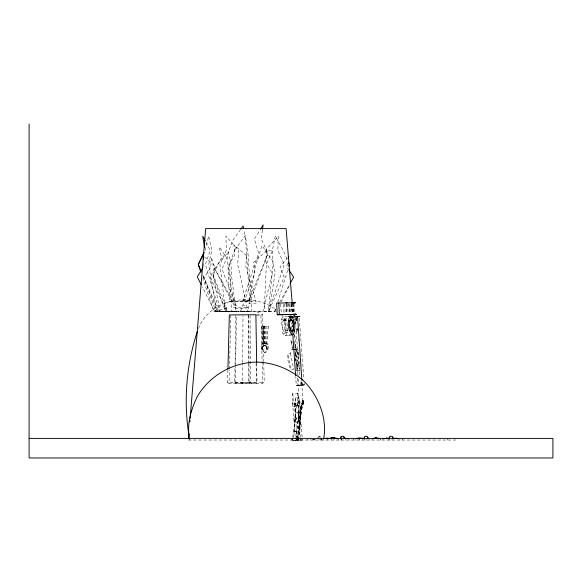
<?xml version="1.0" encoding="UTF-8"?>
<svg xmlns="http://www.w3.org/2000/svg" width="582" height="582" viewBox="0 0 582 582"><rect width="100%" height="100%" fill="white"/><g stroke="black" fill="none" stroke-linecap="round" stroke-linejoin="round"><path stroke-width="0.44" stroke-dasharray="2.91 2.18" d="M264.119 343.911L264.177 326.124M227.904 370.007L227.577 382.643L241.152 382.643L242.636 383.342L242.738 363.481M242.745 362.579L242.978 315.633M263.726 362.39L264.243 382.294L262.7 383.247L235.332 383.247L234.75 382.279L234.99 367.831M235.048 364.223L235.841 315.459M235.332 383.247L235.601 366.995M235.615 366.093L236.438 315.524M297.417 378.329L302.349 440.021L295.474 440.458L300.523 440.021L297.773 402.046L303.462 402.206L303.52 403.879C298.69 415.184 301.731 428.417 298.231 440.159L297.278 440.043A222.222 214.351 -90 0 0 300.327 412.827L300.814 408.913A11.618 3.063 -88 0 1 301.862 405.101L302.64 403.69L302.545 400.132L302.225 402.286A13.582 3.579 -88 0 0 300.065 410.157L299.803 412.827A222.222 214.351 -90 0 1 296.762 440.043L297.722 440.159C301.331 427.814 298.159 413.904 303.382 402.053C303.251 398.204 302.029 401.427 302.72 403.69L301.316 407.204L300.479 412.827L299.803 412.827M303.469 402.235L303.142 404.301A11.407 3.005 -88 0 0 301.331 410.907L301.134 412.893A222.782 214.889 -90 0 1 298.362 438.522M256.669 362.717L256.997 382.621L256.436 383.342L229.061 383.342L229.417 369.803M229.439 368.901L230.828 315.633M300.327 412.827L300.479 408.127L300.814 408.913M298.661 414.595L298.573 416.006C299.374 410.892 298.421 424.933 298.282 419.753L298.202 421.055M298.435 417.68C297.577 428.759 299.745 409.743 298.508 416.559L298.617 415.228M291.764 329.165L291.451 322.799M296.027 438.893L298.922 412.834L298.879 397.695L295.416 397.695L295.416 412.827L294.761 421.935L292.368 440.108L295.605 440.603M296.74 418.407C294.201 413.3 295.052 424.154 296.711 418.429L295.285 418.611L296.747 418.553M298.268 418.145C301.396 419.127 296.798 414.988 298.842 418.182M298.37 417.192L298.944 417.316M298.319 419.207L298.246 420.204L298.34 419.207M298.297 419.52L298.362 418.567L298.326 419.52M298.493 417.192L298.559 416.239L298.471 417.476M299.694 367.984L299.73 368.399M298.166 421.564L298.726 414.42L299.126 414.493L298.617 421.564L298.166 421.55L298.617 421.564M298.391 418.225L298.406 417.934M298.646 414.864L298.777 415.228M295.772 440.538L292.528 440.043C296.012 428.265 293.008 415.031 297.824 403.69L297.773 402.046M295.86 438.959L298.712 412.827L298.712 397.695M302.553 400.285L302.596 401.871L300.763 406.905L299.985 412.827A222.222 214.947 -90 0 1 296.929 440.043L296.929 438.392M271.321 311.639L268.353 311.639L273.074 264.454L272.383 250.267L275.286 236.117L283.143 250.267L287.363 259.725M297.009 431.429L293.91 431.015M298.675 414.42L299.104 414.5M298.399 418.051L298.479 417.367M298.188 421.164L298.391 420.56M266.898 326.124L266.898 349.367C264.956 358.156 258.852 344.369 266.01 345.868C268.273 347.228 267.022 346.072 265.203 345.337C263.646 344.26 260.598 348.778 262.7 346.225C269.124 342.398 269.495 355.507 262.977 351.557C261.362 349.986 259.718 342.776 263.566 343.846C268.273 343.947 269.146 342.609 268.047 349.433M296.987 329.223L296.34 332.642L295.198 333.872M262.387 230.152L261.173 238.998L268.047 253.185L250.602 300.37L242.927 300.37L258.59 253.185L254.334 238.998L259.885 230.065M303.324 400.241L303.295 402.053A13.379 3.528 -88 0 0 300.858 410.252L297.802 438.515M285.995 330.35L286.133 326.131L285.566 323.206L284.627 321.118L283.565 320.42L283.085 320.667C281.412 324.138 281.928 328.997 284.271 332.053L285.275 331.958L285.995 330.35L288.41 330.052M294.172 349.076L291.989 349.498L291.24 350.306L290.469 353.303L287.821 353.82L287.908 359.611A11.96 4.038 81 0 0 289.909 367.584L290.869 369.541M295.27 355.529L295.467 354.234A5.922 2.001 81 0 1 296.849 352.743L298.712 355.246M217.915 311.661L269.08 311.741L275.206 272.347L272.136 259.979L261.922 245.546L254.749 268.884L248.048 311.741L214.758 311.712L202.412 287.072M287.435 263.391L286.788 266.84L288.257 269.059M296.383 351.07L295.918 350.393M261.682 348.451C261.936 344.34 267.735 345.497 266.898 349.367M205.228 250.267L208.647 236.117L211.826 250.267L208.705 264.454L216.62 311.639L213.958 311.785L202.849 278.225M383.08 439.337L383.029 440.043M389.773 440.043L389.722 439.337M345.592 440.043L345.359 439.425M363.153 440.043L362.913 439.425M296.98 431.575L293.735 431.08L297.169 431.378M369.868 440.043L369.628 439.439M314.44 439.468L314.396 440.043M320.66 440.043L320.609 439.468M372.102 439.272L372.036 440.043M380.57 440.043L380.504 439.272M274.85 311.639L275.65 309.064M277.774 302.204L288.141 268.746M327.819 439.134L327.739 440.043M338.171 440.043L338.091 439.134M288.446 335.254L284.322 335.421L282.787 333.326L281.433 319.503L282.445 317.357L287.326 316.455M281.433 319.503L286.868 318.827L284.736 319.198C284.365 322.064 283.056 334.541 288.214 332.649L282.787 333.326M313.822 439.366L313.763 440.043M321.795 440.043L321.73 439.366M323.286 439.366L323.228 440.043M331.253 440.043L331.194 439.366M355.136 439.286L355.064 440.043M364.39 440.043L364.325 439.286M341.016 439.388L340.95 440.043M349.098 440.043L349.04 439.388M392.042 439.41L391.977 440.043M400.009 440.043L399.95 439.41M359.334 440.043L358.978 439.315M380.679 439.417L380.621 440.043M388.849 440.043L388.783 439.417M295.409 420.117L295.198 417.149M198.477 328.59C209.716 298.806 251.293 291.604 275.541 309.333M259.339 311.741L259.063 312.418L255.76 311.741M248.856 300.37L268.047 253.185M301.592 439.432L301.52 440.043M310.672 440.043L310.606 439.432M307.987 440.043L307.522 439.279M298.828 352.663C299.097 354.242 298.02 352.51 298.995 352.808M297.293 366.289C296.864 364.31 296.995 367.715 297.096 365.496M299.534 367.882L299.723 368.675M294.201 402.409A9.145 0.56 85.5 0 1 294.528 405.93L299.577 405.487A9.145 0.56 85.5 0 0 299.25 401.966L297.729 393.119L292.681 393.556L292.644 404.083L295.336 438.668M297.729 393.119L297.591 401.602A11.16 0.684 85.5 0 0 297.868 405.894L292.819 406.338A11.16 0.684 85.5 0 1 292.542 402.038M341.714 440.043L341.241 439.337M315.662 440.043L313.654 439.432L311.646 440.043M281.091 302.029L289.61 285.209M221.298 311.741L220.098 311.734L212.983 274.384L218.767 263.173L228.282 251.999L230.938 263.173L231.374 274.384L236.074 311.661L221.189 311.741L227.351 311.792L210.175 277.767L214.525 267.545L211.375 257.36L210.764 267.545L203.904 277.767L215.958 311.741L236.234 311.639M274.304 311.559L275.781 309.289M279.709 302.247L289.741 284.242M214.867 269.066L221.582 258.001L219.334 246.964L226.805 258.001L221.917 269.066L236.328 305.87L234.328 305.87L214.867 269.066L235.586 305.928L234.328 305.87M295.809 319.46L295.867 320.173M296.376 328.866L296.405 329.572M317.699 437.3L319.569 436.122L321.439 437.3M240.562 229.555L232.807 240.17L227.402 254.356L229.672 301.541L249.693 301.614L245.633 240.17L243.771 229.555M242.636 383.342L243.203 382.621L256.997 382.621M287.566 257.884L279.957 266.84L284.205 277.192L268.542 311.639L276.217 311.639M341.816 439.425L341.576 440.043M359.37 439.425L359.138 440.043M366.085 439.439L365.852 440.043M353.66 439.315L353.31 440.043M296.202 350.328L296.114 351.186M298.792 353.514L298.668 352.685M297.06 366.347L296.936 365.525M300.428 439.279L299.963 440.043M256.597 315.451L260.932 315.408L262.482 314.447L263.704 361.487M234.75 382.279L248.55 382.505L249.132 383.473L250.675 382.512L264.243 382.294M334.155 439.337L333.682 440.043M317.998 437.286L319.569 436.784L321.14 437.286M296.522 328.837L296.58 329.55M285.151 335.661L285.922 335.268C288.577 329.768 287.748 322.057 284.045 317.212L283.208 316.964M224.514 303.164L234.342 300.661M300.53 385.32L300.159 380.824M268.047 344.013L261.682 343.969M296.289 385.524L305.303 384.84L296.289 385.524L295.671 376.525M283.565 320.42L287.45 319.94M283.085 320.667L287.741 320.093M297.969 385.524L304.342 384.84L304.204 383.043M301.738 381.537L302.029 385.139L298.937 385.524L298.421 379.224M312.636 439.497L313.654 439.432M248.601 362.768L248.696 382.701L250.675 382.512L248.55 382.505M292.644 404.083L297.693 403.639L297.475 404.075A11.618 3.063 -88 0 0 295.627 410.805L294.761 421.972L298.188 422.306M292.681 393.556L294.383 404.083L299.424 403.639M302.029 385.139L301.585 381.552M291.989 349.498L292.44 349.462L290.84 340.499L292.28 342.711M248.696 382.701L250.406 382.643L250.064 315.597M249.554 300.247L239.391 300.247M293.27 349.44L296.602 349.338L299.752 364.812M241.152 382.643L243.203 382.621M256.407 314.506L262.482 314.447M248.449 303.164L256.124 303.164M243.094 305.164L245.095 305.164M293.83 349.338L296.602 349.338L294.579 341.307M298.879 412.827L295.416 412.827L298.864 413.06M294.928 421.935L298.202 422.176M188.372 440.021L455.619 440.043L455.619 438.392M297.548 440.159L298.231 440.159M268.353 311.639L269.08 311.741M293.75 431.015L297.155 431.509M299.999 412.623L300.479 412.827M227.577 382.643L229.061 383.342M204.464 256.931L215.187 266.243L213.412 276.741L225.51 311.661L219.931 264.454L226.362 250.267L225.925 236.117L238.635 250.267L237.689 264.454L248.048 311.741M281.302 314.345L287.472 322.472M298.522 350.735L296.522 348.72A9.392 3.172 81 0 0 294.878 349.6M294.463 318.791L295.882 322.988M294.681 346.392L296.602 349.338M300.436 409.43L300.654 409.837M206.057 242.519L210.211 250.384L205.322 264.57L219.734 311.756M298.879 355.209L297.009 352.714A5.922 2.001 81 0 0 295.627 354.198C295.205 358.257 295.51 363.401 298.668 366.325A5.922 2.001 81 0 0 299.708 365.772M294.885 351.441L297.104 357.406M296.194 366.354L298.166 369.665L299.155 370.327A9.392 3.172 81 0 0 300.057 370.247L296.42 370.96A9.392 3.172 81 0 0 297.715 368.675L298.064 364.121L297.555 359.567M202.994 275.351L218.992 311.828L217.726 311.756L203.053 276.159M212.983 274.384L227.649 311.661M296.1 362.339L297.249 365.089L298.508 366.362A5.922 2.001 81 0 0 299.89 364.87M295.743 317.896L296.696 322.108M290.84 340.499L292.782 348.538M296.675 355.347L298.646 364.79M295.685 360.68L295.38 358.839M290.469 353.303L293.663 369.199L291.007 369.723L287.821 353.82M295.481 321.577L295.911 324.494M301.862 405.101L301.651 403.69L302.72 403.69L301.825 381.29M302.014 403.69L302.109 404.548M292.106 325.331L292.273 326.873M302.116 403.69L302.211 404.548M284.736 319.198L286.082 333.02M296.507 317.656L296.805 321.257M297.395 328.452L297.54 330.256M296.354 317.67L296.798 323.068M297.242 328.466L297.533 332.067M298.122 339.262L298.268 341.067M293.917 303.789L294.623 312.73M294.936 316.943L295.496 324.145M296.114 331.34L299.839 377.231M292.266 304L293.073 313.829M294.739 334.243L298.13 375.623M293.044 303.782L293.75 312.563M292.906 303.789L293.612 312.57M291.422 303.986L292.2 313.647M294.383 404.083L297.016 436.922M297.089 437.802L297.3 440.458M291.604 303.789L292.368 313.618M291.517 303.782L292.28 313.611M289.952 304L290.716 313.829M203.729 263.624L203.933 266.243M299.235 318.267L303.928 379.442M294.106 335.137L294.383 338.739M294.659 342.34L297.14 374.728M288.963 303.789L289.669 313.451M288.737 303.797L289.443 313.458M287.479 303.986L288.185 313.647M303.331 400.292L303.477 402.388M302.014 382.178L302.196 384.877M292.12 324.341L292.426 328.845M286.199 303.782L286.868 313.611M285.988 303.775L286.664 313.603M284.627 304L285.304 313.829M283.499 304.451L284.038 313.232M280.691 303.986L281.288 313.647M264.985 326.124L265.574 343.911M260.932 315.408L262.7 383.247M263.741 326.124L264.155 343.911M263.668 343.911L263.26 326.124L263.26 343.911M256.109 363.437L256.436 383.342M248.79 315.524L249.031 363.539M249.031 364.448L249.132 383.473M248.354 314.753L248.594 361.866M447.529 438.392L447.529 440.043M402.322 438.392L402.322 440.043M321.977 438.392L321.977 440.043M321.497 438.392L321.497 440.043M319.954 438.392L319.954 440.043M298.188 438.392L298.188 440.043M297.911 438.392L297.911 440.043M297.737 438.392L297.737 440.043M296.762 438.392L296.762 440.043M296.354 438.392L296.354 440.043M295.583 397.695L295.583 412.827M292.528 438.392L292.528 440.043M292.382 438.392L292.382 440.043M291.451 438.392L291.451 440.043M264.883 326.124L264.883 343.911M262.635 326.124L262.635 348.669M189.688 438.392L189.688 440.043M266.665 347.694A4.911 4.911 0 0 1 266.796 350.197M262.868 350.335A4.911 4.911 0 0 1 262.737 347.84M278.247 236.147L277.854 250.296L284.249 264.49L268.389 311.741L264.184 311.668L266.33 264.49L272.558 250.296L265.487 250.296L278.247 236.147M266.36 250.878L265.93 262.264L272.354 273.678L262.94 311.639L240.395 311.639L254.603 273.678L253.657 262.264L266.36 250.878M246.717 255.607L245.779 266.25L256.138 301.636L233.593 301.636L228.02 266.25L234.444 255.607L234.015 244.993L246.717 255.607M268.36 326.124L266.694 343.911L263.028 343.911L261.362 326.124L268.36 326.124M234.91 249.751L229.504 263.944L231.774 311.13L251.795 311.195L247.736 249.751L245.255 235.601L234.91 249.751M226.536 307.805L222.157 311.661L213.572 310.861L217.886 310.861L226.536 307.805M248.143 307.805L239.93 308.693L233.135 307.805L248.143 307.805"/><path stroke-width="0.87" d="M227.926 369.104L229.337 314.935L255.891 314.76L256.669 362.717M188.524 438.21L188.888 433.692M189.848 421.95L190.001 420.146M190.147 418.334L205.664 228.602L286.104 228.602L292.193 303.106M323.745 438.246C327.259 417.818 318.66 396.909 304.837 382.01C291.735 369.672 274.588 362.586 256.597 362.069C232.596 362.47 209.898 375.536 197.524 396.109C191.209 409.066 186.633 423.761 189.448 438.246M262.511 229.272L263.122 224.848L260.35 229.315M288.417 258.226L288.737 256.509M293.895 330.991L293.91 330.35L294.005 331.056M197.24 331.762C186.415 364.929 183.432 400.656 188.91 435.118M288.941 266.17L289.472 264.454L288.417 262.089M289.618 321.38L290.331 319.773L290.985 319.503M290.338 330.714L290.382 330.023L290.309 330.751M203.867 252.748L198.273 264.57L201.183 271.205M204.071 252.632L198.295 264.454L200.855 272.201M290.178 283.456L293.663 277.192L288.752 269.793M202.98 267.742L197.233 276.741L201.219 284.693M290.498 319.751C288.825 323.214 289.341 328.081 291.684 331.136L292.208 331.289M292.528 331.056C294.223 327.593 293.699 322.726 291.342 319.678M241.079 228.85L243.152 226.02L243.618 228.675M364.492 437.286L364.114 438.392C363.452 435.482 368.675 435.482 368.013 438.392L367.635 437.286M389.518 437.286L389.14 438.392C388.478 435.482 393.701 435.482 393.039 438.392L392.661 437.286M289.4 321.3C289.378 319.685 289.349 322.064 289.028 320.973M341.328 437.017L340.514 438.392C339.852 435.482 345.082 435.482 344.413 438.392L344.333 437.62M328.35 438.588L332.955 437.468L337.56 438.588M290.622 316.048L289.858 316.441C287.166 321.941 287.995 329.659 291.735 334.505L293.335 334.352C295.991 328.845 295.161 321.14 291.458 316.288L288.148 316.353M383.967 438.552L388.121 438.275M373.229 438.421L376.299 437.86L379.377 438.421M324.349 438.617L327.244 438.13L330.132 438.617M356.366 438.442L359.727 437.897L363.088 438.442M289.203 321.329L289.189 320.951M293.815 302.909L295.285 302.72L276.617 303.106L277.25 314.724L296.238 314.338L295.307 314.12M286.679 302.764L285.929 302.887L287.173 302.749M277.25 314.724L296.238 314.338M287.472 314.375L285.362 314.724L287.966 314.36M393.949 438.464L398.044 438.464M382.636 438.479L386.834 438.479M293.386 314.36L290.782 314.724L293.728 314.353M293.146 314.724L296.085 314.353M295.285 302.72L292.841 302.916L294.448 302.72M293.888 314.316L295.365 314.135M289.269 335.152L292.564 334.745M296.434 316.761L299.708 316.463L291.633 317.146L293.343 317.146M295.816 316.761L299.097 316.463M299.257 316.499L299.708 316.463M375.179 437.926L376.299 437.86M331.587 437.54L334.323 437.54M394.938 438.304L397.048 438.304M29.1 438.392L552.9 438.392L552.9 457.961L29.1 457.961L29.1 124.039M345.024 438.188L347.963 438.661M386.404 438.042L387.285 438.101M290.818 319.525L291.509 319.656C293.866 322.712 294.383 327.571 292.688 331.042L291.517 331.158M293.779 315.109L295.11 316.39M343.598 437.017L344.042 437.286M290.985 330.612L289.705 327.12M205.228 240.948L202.74 236.234L204.566 247.728M293.052 320.973C293.583 322.173 293.481 319.758 293.044 320.966M203.118 255.774L203.394 259.259M297.548 316.499L301.891 380.381M292.797 334.243L295.612 375.623M278.734 302.764L279.36 314.375M292.149 332.919C291.437 332.984 292.768 332.802 292.033 332.875M290.629 317.605L290.833 318.143L290.629 317.605M290.796 317.583L290.993 318.121L290.811 317.51M293.219 320.762L293.284 321.286L293.219 320.762M292.484 302.749L291.444 302.895L292.484 302.749"/></g></svg>
